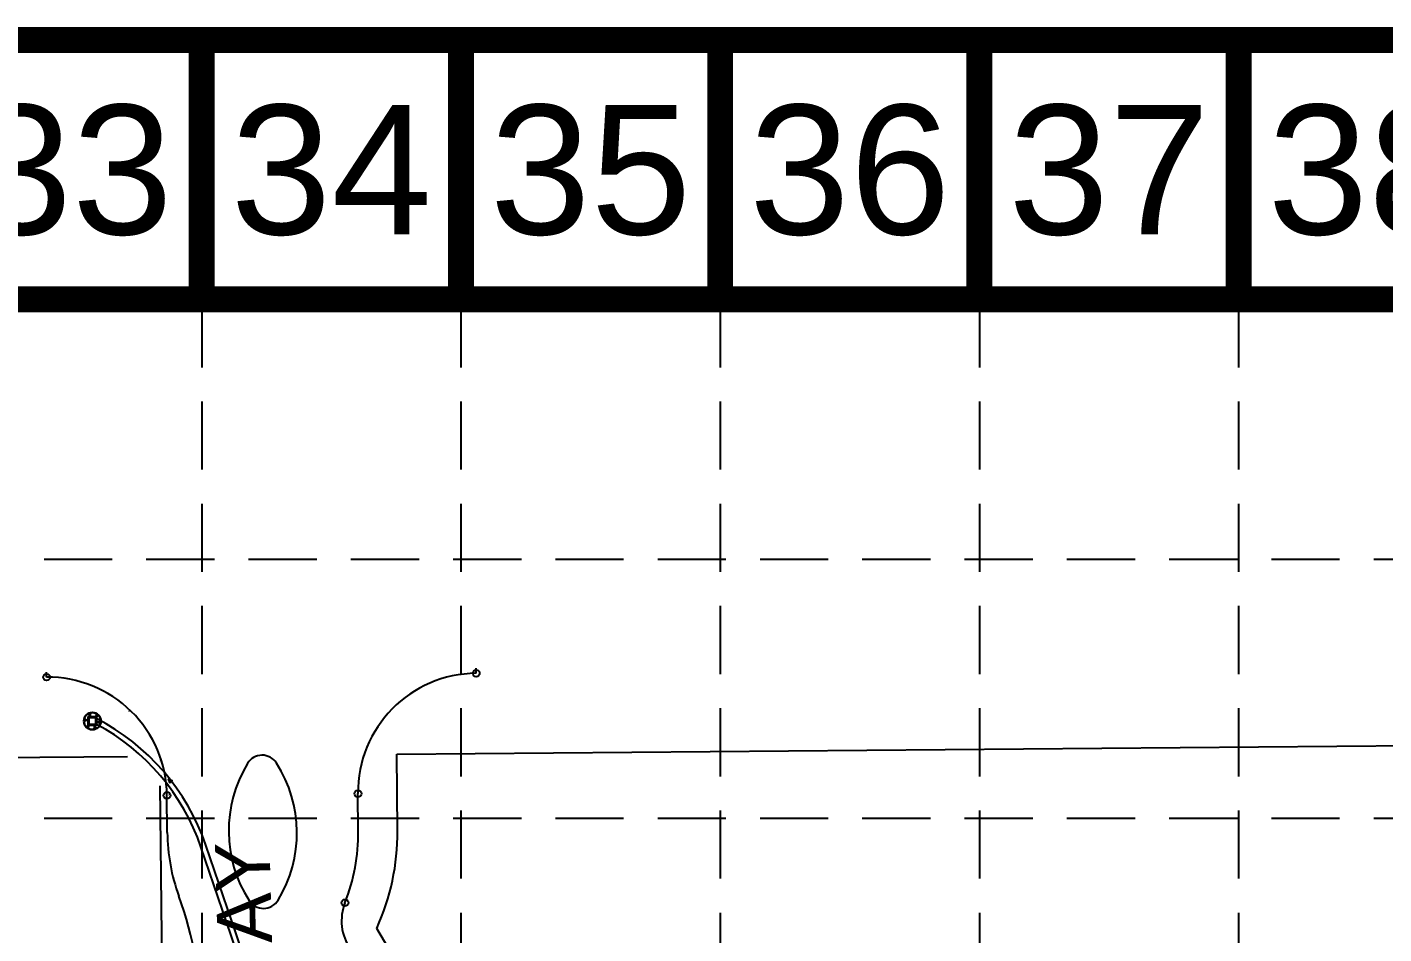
# Model space of a CAD drawing. Header units: feet. Extents: x 6037 to 11520, y 4436 to 7866.
# Drawn here: x 8891.8 to 9339.5, y 7566.8 to 7866.1 of the extents above; entities that cross this region are included whole.
import ezdxf
from ezdxf.enums import TextEntityAlignment as Align

# ---------------------------------------------------------------- set-up
doc = ezdxf.new("R2010")
doc.units = ezdxf.units.FT
doc.header["$LTSCALE"] = 0.4
doc.header["$MEASUREMENT"] = 0
doc.linetypes.add('DASHED2', pattern=[0.375, 0.25, -0.125])
doc.linetypes.add('HIDDEN', pattern=[0.375, 0.25, -0.125])
for name, color, linetype in [('1 STREET NAMES', 7, 'Continuous'), ('BASE', 7, 'Continuous'), ('grid', 254, 'HIDDEN'), ('PAVING', 7, 'Continuous'), ('ROW', 7, 'Continuous'), ('STORM', 7, 'Continuous'), ('STORM INLET', 7, 'Continuous')]:
    doc.layers.add(name, color=color, linetype=linetype)
doc.styles.get("Standard").update_dxf_attribs({"font": 'ARIAL.TTF'})

msp = doc.modelspace()

# ---------------------------------------------------------------- linework, layer by layer
at = {"layer": 'BASE', "const_width": 8.55}
for points in [[(6041.21, 4440.37), (11515.49, 4440.37), (11515.49, 7861.8), (6041.21, 7861.8)], [(6126.74, 4525.91), (11429.95, 4525.91), (11429.95, 7776.26), (6126.74, 7776.26)]]:
    msp.add_lwpolyline(points, close=True, dxfattribs=at)
for points in [[(8949.42, 7776.26), (8949.42, 7861.8)], [(9034.95, 7776.26), (9034.95, 7861.8)], [(9120.49, 7776.26), (9120.49, 7861.8)], [(9206.02, 7776.26), (9206.02, 7861.8)], [(9291.56, 7776.26), (9291.56, 7861.8)]]:
    msp.add_lwpolyline(points, dxfattribs=at)
at = {"layer": 'grid', "color": 252, "linetype": 'DASHED2', "ltscale": 225}
for p, q in [((8949.42, 7776.26), (8949.42, 4782.14)), ((9034.95, 7776.26), (9034.95, 4782.14)), ((9120.49, 7776.26), (9120.49, 4782.14)), ((9206.02, 7776.26), (9206.02, 4782.14)), ((9291.56, 7776.26), (9291.56, 4782.14)), ((6129.89, 7690.45), (11433.1, 7690.45)), ((6129.89, 7604.91), (11433.1, 7604.91))]:
    msp.add_line(p, q, dxfattribs=at)
at = {"layer": 'PAVING'}
for p, q in [((8898.22, 7651.5), (8898.2, 7653.19)), ((9039.99, 7652.78), (9039.97, 7654.47)), ((8913.84, 7648.48), (8914.03, 7648.34)), ((8937.59, 7619.09), (8937.49, 7619.31)), ((8938.06, 7600.28), (8937.95, 7612.45)), ((8938.79, 7612.51), (8938.69, 7612.74)), ((9001.07, 7600.63), (9000.96, 7613.06))]:
    msp.add_line(p, q, dxfattribs=at)
at = {"layer": 'PAVING', "flags": 128}
for points in [[(8925.37, 7640.41), (8925.52, 7640.44), (8925.47, 7640.32)], [(8935.73, 7624.03), (8936, 7624.08), (8935.82, 7623.7)], [(8938.97, 7616.48), (8938.48, 7617.84), (8939.7, 7617.44), (8938.98, 7616.5)]]:
    msp.add_lwpolyline(points, dxfattribs=at)
at = {"layer": 'PAVING'}
for centre in [(8898.22, 7651.5), (9039.99, 7652.78), (8937.95, 7612.45), (9000.96, 7613.06), (8996.69, 7577.02)]:
    msp.add_circle(centre, 1.13, dxfattribs=at)
for centre, radius, start, end in [((8898.57, 7612.12), 39.38, 0.4892, 90.5177), ((9040.34, 7613.4), 39.38, 90.5177, 180.4892), ((8969.34, 7620.11), 5.63, 32.6123, 148.7069), ((9001.07, 7600.82), 42.76, 148.7069, 212.6123), ((8938.06, 7600.1), 42.76, 328.7069, 32.6123), ((9001.07, 7600.82), 63.01, 180.4892, 200.0491), ((8938.06, 7600.1), 63.01, 338.5186, 0.4892), ((8824.01, 7536.21), 125.46, 0.6596, 20.0491), ((8969.79, 7580.81), 5.63, 212.6123, 328.7069), ((9011.88, 7571.05), 16.32, 158.5186, 270.6602)]:
    msp.add_arc(centre, radius, start, end, dxfattribs=at)
at = {"layer": 'ROW'}
for p, q in [((9013.79, 7626.11), (9703.75, 7632.01)), ((8620.82, 7622.76), (8924.9, 7625.36)), ((9014.01, 7600.75), (9013.79, 7626.11)), ((8935.63, 7615.63), (8942.28, 7037.96)), ((9014, 7557.01), (9007.17, 7568.59))]:
    msp.add_line(p, q, dxfattribs=at)
msp.add_arc((8938.06, 7600.1), 75.95, 335.4912, 0.4892, dxfattribs=at)
at = {"layer": 'STORM', "color": 5}
for p, q in [((8957.74, 7570.45), (8949.16, 7595.52)), ((8959.34, 7571), (8950.75, 7596.07))]:
    msp.add_line(p, q, dxfattribs=at)
for centre, radius, start, end in [((8880.76, 7572.1), 73.98, 18.9004, 62.6659), ((8880.76, 7572.1), 72.3, 18.9004, 61.9568), ((8532.72, 7424.93), 449.24, 0.6596, 18.9004), ((8532.72, 7424.93), 450.93, 0.6596, 18.9004)]:
    msp.add_arc(centre, radius, start, end, dxfattribs=at)
at = {"layer": 'STORM INLET', "linetype": 'Continuous', "lineweight": 30}
for p, q in [((8911.38, 7637.31), (8910.51, 7637.01)), ((8911.38, 7637.31), (8910.65, 7637.87)), ((8911.38, 7637.31), (8911.92, 7637.23)), ((8912.62, 7638.85), (8911.92, 7639.45)), ((8912.62, 7638.85), (8912.73, 7639.76)), ((8912.62, 7638.85), (8912.79, 7638.41)), ((8914.47, 7638.42), (8914.57, 7638.54)), ((8914.57, 7638.54), (8914.74, 7639.45)), ((8914.57, 7638.54), (8915.42, 7638.91)), ((8912.09, 7635.47), (8911.25, 7635.11)), ((8912.09, 7635.47), (8911.92, 7634.57)), ((8912.09, 7635.47), (8912.19, 7635.59)), ((8914.04, 7635.17), (8913.87, 7635.61)), ((8914.04, 7635.17), (8913.93, 7634.25)), ((8914.04, 7635.17), (8914.74, 7634.56)), ((8915.28, 7636.7), (8914.74, 7636.79)), ((8915.28, 7636.7), (8916.15, 7637.01)), ((8915.28, 7636.7), (8916.02, 7636.15))]:
    msp.add_line(p, q, dxfattribs=at)
at = {"layer": 'STORM INLET', "linetype": 'Continuous', "lineweight": 30, "flags": 128}
for points in [[(8911.94, 7635.59), (8914.75, 7635.61), (8914.73, 7638.43), (8911.91, 7638.4)], [(8912.22, 7635.87), (8914.47, 7635.89), (8914.45, 7638.14), (8912.2, 7638.12)]]:
    msp.add_lwpolyline(points, close=True, dxfattribs=at)
at = {"layer": 'STORM INLET', "linetype": 'Continuous', "lineweight": 30}
msp.add_circle((8913.33, 7637.01), 2.81, dxfattribs=at)

# ---------------------------------------------------------------- texts
at = {"layer": '1 STREET NAMES', "color": 7}
msp.add_text('CONTINENTAL CONGRESS PARKWAY', height=18, rotation=91.453, dxfattribs=at).set_placement((8974.47, 7136.24), align=Align.MIDDLE_LEFT)
at = {"layer": 'BASE'}
for s, p in [('33', (8906.65, 7819.03)), ('34', (8992.19, 7819.03)), ('35', (9077.72, 7819.03)), ('36', (9163.26, 7819.03)), ('37', (9248.79, 7819.03)), ('38', (9334.33, 7819.03))]:
    msp.add_text(s, height=42.768, dxfattribs=at).set_placement(p, align=Align.MIDDLE_CENTER)

doc.saveas('drawing.dxf')
